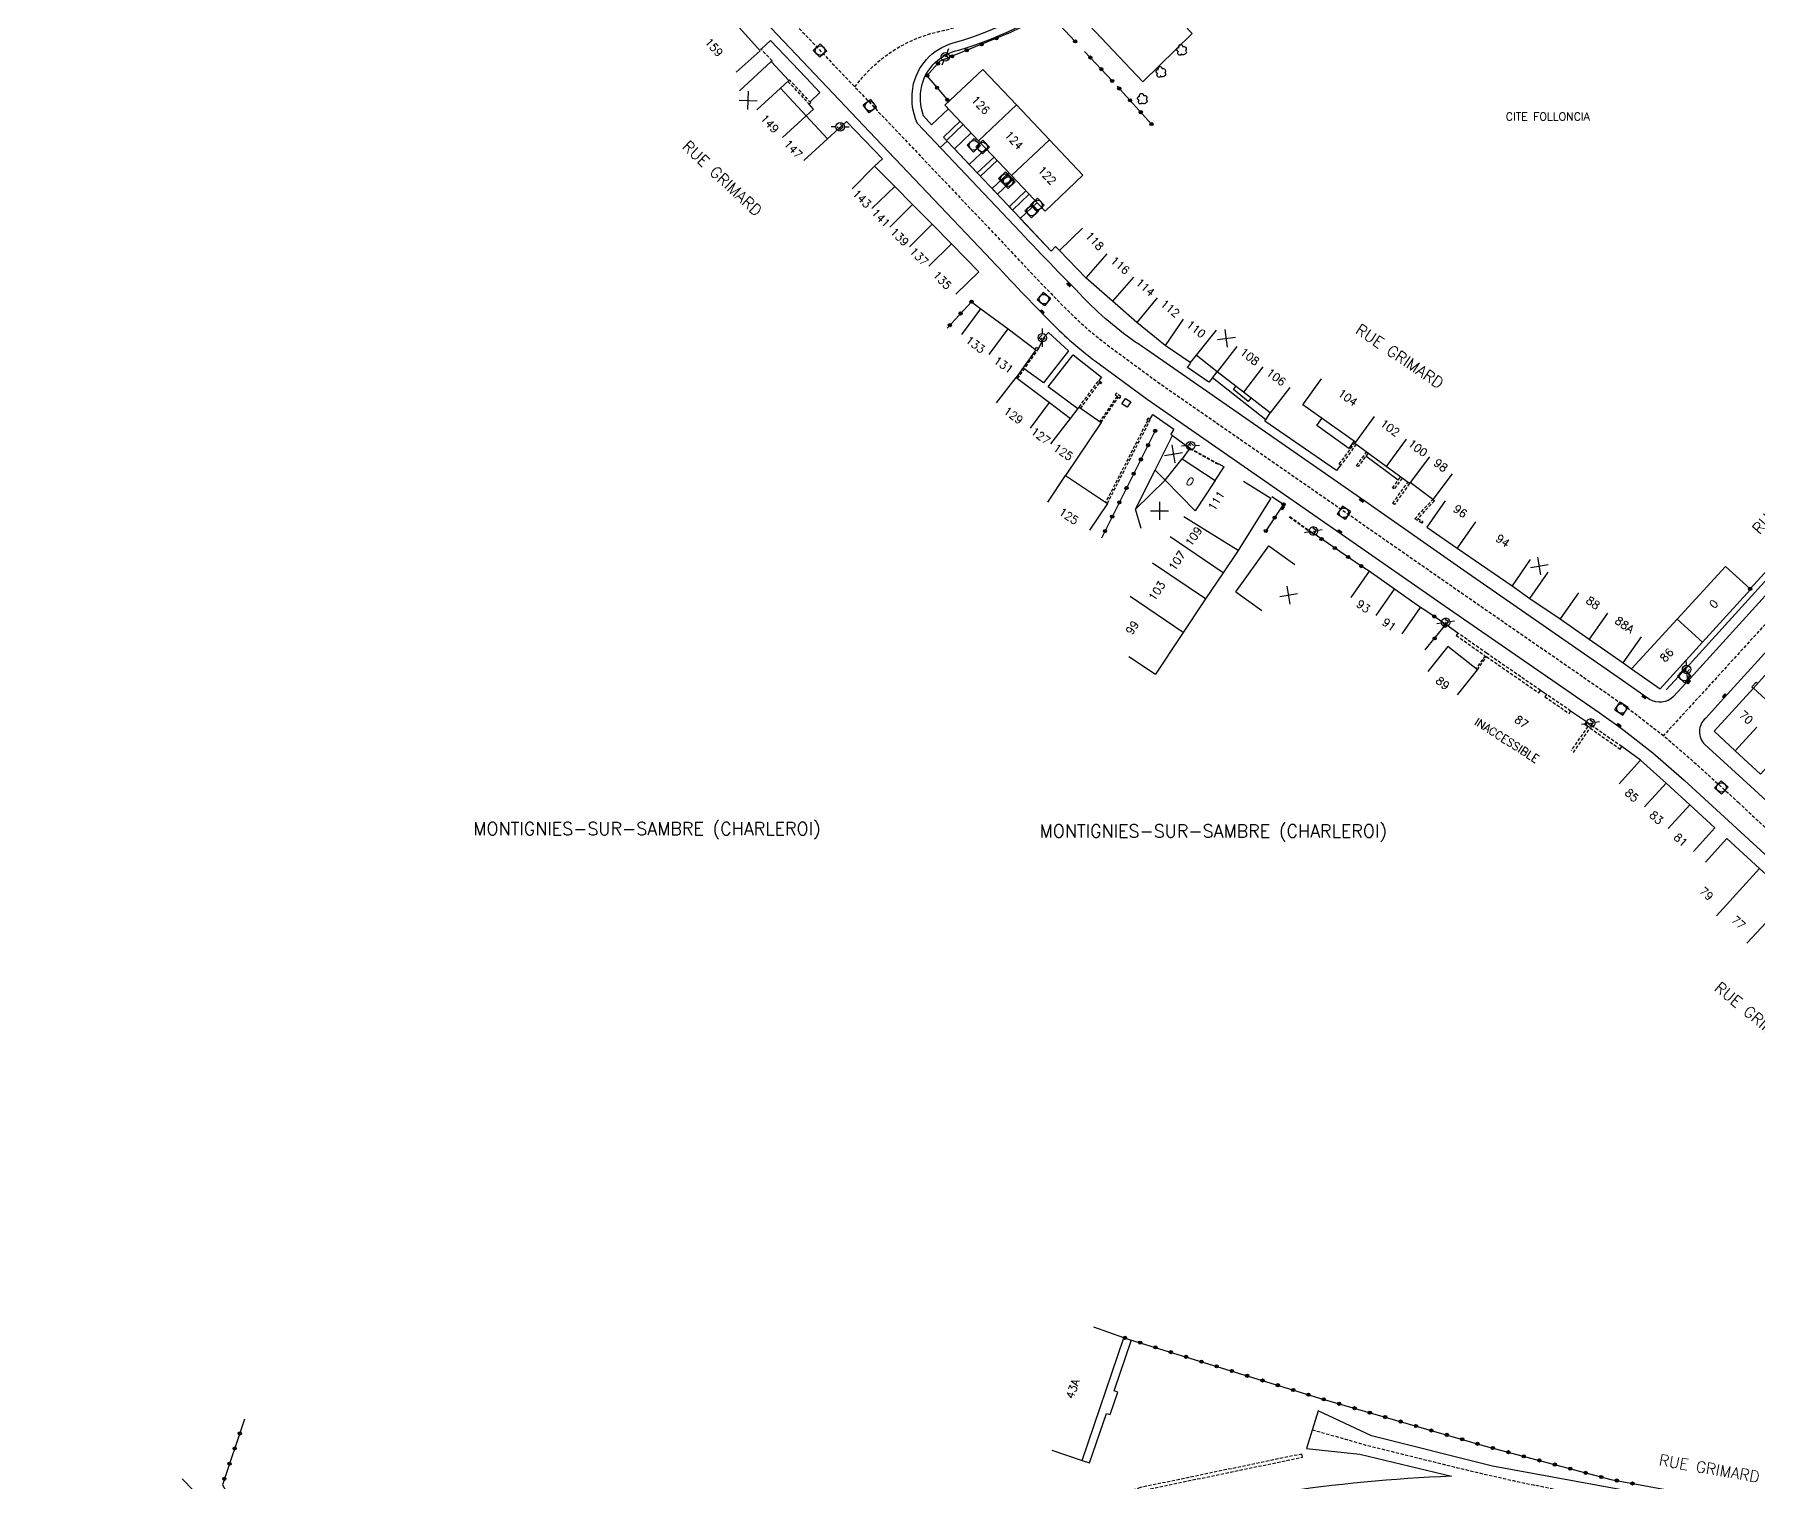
# Model space of a CAD drawing. Header units: millimetres. Extents: x 157000 to 158001, y 120999 to 122000.
# Drawn here: x 157361.1 to 157630.4, y 121385.1 to 121611.4 of the extents above; entities that cross this region are included whole.
import ezdxf
from ezdxf.enums import TextEntityAlignment as Align

# ---------------------------------------------------------------- set-up
doc = ezdxf.new("R2010")
doc.units = ezdxf.units.MM
doc.linetypes.add('DASHED', pattern=[0.75, 0.5, -0.25])
doc.layers.get('0').update_dxf_attribs({"linetype": 'CONTINUOUS'})
for name, color, linetype in [('W0001', 6, 'DASHED'), ('W0008', 7, 'CONTINUOUS'), ('W0100', 7, 'CONTINUOUS'), ('W0112', 1, 'DASHED'), ('W0300', 7, 'CONTINUOUS'), ('W0322', 7, 'CONTINUOUS'), ('W0334', 7, 'CONTINUOUS'), ('W0400', 7, 'CONTINUOUS'), ('W0420', 7, 'CONTINUOUS'), ('W0471', 7, 'CONTINUOUS'), ('W0980', 7, 'CONTINUOUS'), ('W0984', 7, 'CONTINUOUS'), ('W0989', 7, 'CONTINUOUS'), ('W0991', 7, 'CONTINUOUS'), ('W1102', 7, 'CONTINUOUS')]:
    doc.layers.add(name, color=color, linetype=linetype)
doc.styles.get("Standard").update_dxf_attribs({"font": 'romans.shx', "width": 0.85})

# ---------------------------------------------------------------- blocks, each defined once
blk = doc.blocks.new('t322o')
at = {"color": 0, "linetype": 'Continuous'}
for radius in [0.25, 0.15]:
    blk.add_circle((0, 0), radius, dxfattribs=at)
blk = doc.blocks.new('T420')
for p, q in [((0.75, 0.75), (-0.75, 0.75)), ((-0.75, 0.75), (-0.75, -0.75)), ((0.75, 0.75), (0.75, -0.75)), ((0.75, -0.75), (-0.75, -0.75))]:
    blk.add_line(p, q)
blk.add_ellipse((0, 0), major_axis=(-0.53, 0.53), ratio=1, start_param=3.926991, end_param=10.210176)
blk = doc.blocks.new('T471')
for p, q in [((-0.333334, 0.333334), (-0.333334, -0.333334)), ((-0.333334, 0.333334), (0.333334, 0.333334)), ((-0.333334, 0), (0, 0)), ((0.500001, 0.500001), (1.000002, 1.000002)), ((-0.500001, -0.500001), (-1.000002, -1.000002)), ((-0.333334, -0.333334), (0.333334, -0.333334))]:
    blk.add_line(p, q)
blk.add_ellipse((0, 0), major_axis=(0.471405, 0.471405), ratio=1, start_param=5.4977871438, end_param=11.780972451)
blk = doc.blocks.new('T300')
for p, q in [((-0.8, 0.51), (-0.86, 0.34)), ((-0.86, 0.34), (-0.86, 0.17)), ((-0.86, 0.17), (-0.74, 0.06)), ((-0.69, 0.63), (-0.8, 0.51)), ((-0.8, -0.06), (-0.74, 0.06)), ((-0.74, 0.06), (-0.69, 0.11)), ((-0.57, 0.69), (-0.69, 0.63)), ((-0.46, 0.69), (-0.57, 0.69)), ((-0.29, 0.63), (-0.46, 0.69)), ((-0.29, 0.63), (-0.17, 0.74)), ((-0.23, 0.57), (-0.29, 0.63)), ((-0.17, 0.74), (-0.06, 0.8)), ((-0.06, 0.8), (0.06, 0.8)), ((0.06, 0.8), (0.23, 0.74)), ((0.23, 0.74), (0.34, 0.63)), ((0.34, 0.63), (0.4, 0.51)), ((0.46, 0.46), (0.34, 0.46)), ((0.4, 0.51), (0.4, 0.46)), ((0.57, 0.4), (0.46, 0.46)), ((0.57, 0.4), (0.69, 0.29)), ((0.69, 0.29), (0.74, 0.17)), ((0.74, 0.06), (0.69, -0.17)), ((0.74, 0.17), (0.74, 0.06)), ((-0.8, -0.17), (-0.8, -0.06)), ((-0.8, -0.23), (-0.8, -0.17)), ((-0.74, -0.34), (-0.8, -0.23)), ((-0.69, -0.4), (-0.74, -0.34)), ((-0.51, -0.46), (-0.69, -0.4)), ((-0.4, -0.46), (-0.51, -0.46)), ((-0.4, -0.46), (-0.34, -0.46)), ((-0.34, -0.46), (-0.34, -0.4)), ((-0.34, -0.51), (-0.34, -0.46)), ((-0.29, -0.63), (-0.34, -0.51)), ((-0.17, -0.74), (-0.29, -0.63)), ((-0.06, -0.8), (-0.17, -0.74)), ((0.06, -0.8), (-0.06, -0.8)), ((0.17, -0.74), (0.06, -0.8)), ((0.23, -0.69), (0.17, -0.74)), ((0.29, -0.46), (0.23, -0.46)), ((0.29, -0.63), (0.23, -0.69)), ((0.46, -0.4), (0.29, -0.46)), ((0.34, -0.51), (0.29, -0.63)), ((0.34, -0.51), (0.34, -0.46)), ((0.57, -0.34), (0.46, -0.4)), ((0.63, -0.29), (0.57, -0.34)), ((0.69, -0.17), (0.63, -0.29))]:
    blk.add_line(p, q)
blk = doc.blocks.new('t991o')
at = {"color": 0, "linetype": 'Continuous'}
for p, q in [((-1, 1), (1, -1)), ((-1, -1), (1, 1))]:
    blk.add_line(p, q, dxfattribs=at)
blk = doc.blocks.new('T400')
for p, q in [((-0.15, 0.3), (0.15, 0.3)), ((-0.15, -0.25), (-0.15, 0.3)), ((-0.15, 0.15), (0.15, 0.15)), ((-0.15, 0), (0.15, 0)), ((0.15, 0.3), (0.15, -0.25)), ((-0.15, -0.15), (0.15, -0.15)), ((-0.15, -0.25), (-0.15, -0.3)), ((-0.15, -0.3), (0.15, -0.3)), ((0.15, -0.3), (0.15, -0.25))]:
    blk.add_line(p, q)
blk = doc.blocks.new('t112o')
at = {"color": 0, "linetype": 'Continuous'}
for p, q in [((-0.5, 0.5), (0.5, 0.5)), ((-0.5, -0.5), (-0.5, 0.5)), ((0.5, 0.5), (0.5, -0.5)), ((0.5, -0.5), (-0.5, -0.5))]:
    blk.add_line(p, q, dxfattribs=at)

msp = doc.modelspace()

# ---------------------------------------------------------------- linework, layer by layer
at = {"layer": 'W0001', "flags": 128}
for points in [[(157226.3, 121938.55), (157240.36, 121912.7, 0.043141), (157248.67, 121901.78), (157252.12, 121892.14), (157254.77, 121888.47), (157280.51, 121847.72), (157286.88, 121838.18), (157294.2, 121827.2), (157296.09, 121824.66), (157310.15, 121806.27), (157327.87, 121783.45), (157334.43, 121775.15), (157341.3, 121766.64), (157342.37, 121765.29), (157343.3, 121764.21), (157346.55, 121760.38), (157357.59, 121747.35), (157368.43, 121734.61), (157379.9, 121721.07), (157393.85, 121704.66), (157398.9, 121698.87), (157406.05, 121690.92), (157412.87, 121683.64), (157413.47, 121683.02), (157425.89, 121669.93), (157439.37, 121655.72), (157449.55, 121645.03), (157483.43, 121609.28), (157494.79, 121597.34), (157512.94, 121578.22, 0.008244), (157522.2, 121568.54, 0.036322), (157528.73, 121562.83), (157536.74, 121556.93), (157567.02, 121535.93), (157583.93, 121524.17), (157607.35, 121507.98), (157610.82, 121505.49), (157615.9, 121501.53), (157620.89, 121497.18), (157627.23, 121491.4)], [(157489.27, 121603.15, -0.194057), (157503.32, 121612.01, 0.09249), (157522.49, 121621.24, 0.111421), (157538.74, 121640.49, 0.130981), (157544.69, 121667.54, 0.054881), (157542.6, 121681.08, 0.057064), (157537.82, 121692.56, -0.547354), (157545.05, 121708.94), (157583.65, 121719.44), (157620.71, 121729.5), (157623.91, 121730.59, 0.248979), (157630.29, 121739.82), (157629.8, 121765.02)], [(157773.51, 121607.55, 0.187333), (157781.26, 121610.63, -0.26378), (157784.59, 121612.58), (157797.12, 121611.33), (157796.26, 121602.9), (157758.07, 121610.7), (157749.47, 121612.42), (157744.43, 121613.43, 0.07995), (157729.16, 121614.33, 0.055504), (157724.34, 121613.44, 0.086708), (157711.73, 121607.11), (157708.25, 121603.83), (157686.5, 121579.84), (157675.52, 121567.76), (157672.33, 121564.27), (157645.65, 121534.84), (157642.37, 121531.21), (157622.76, 121509.67), (157615.55, 121501.81, 0.422654)], [(157560.71, 121393.37), (157569.04, 121390.98), (157582.8, 121387.58, 0.01902), (157607.77, 121382.42, -1.150422)]]:
    msp.add_lwpolyline(points, format="xyb", dxfattribs=at)
at = {"layer": 'W0001'}
msp.add_lwpolyline([(157627.23, 121491.4), (157658.4, 121462.15), (157676.95, 121445.75), (157681.22, 121441.39), (157683.1, 121438.75), (157684.99, 121434.73), (157688.32, 121423.2), (157692.94, 121406.97), (157700.46, 121383.56), (157702.28, 121375.6), (157705.41, 121364.29), (157709.99, 121349.12), (157715.29, 121334.19), (157721.07, 121322.4), (157726.61, 121312.05), (157732.88, 121303.14), (157761.55, 121267.75), (157776.49, 121249.93), (157792.63, 121233.32), (157803.23, 121223.69), (157815.52, 121214.3), (157819.67, 121215.78)], dxfattribs=at)
at = {"layer": 'W0008'}
for points in [[(157635.94, 121763.79), (157636.9, 121763.91), (157636.86, 121764.35), (157656.32, 121767.65), (157656.46, 121767.21), (157659.98, 121767.79, -0.453952), (157665.42, 121763.05), (157664.28, 121749.28), (157661.59, 121720.98), (157659.39, 121696.83), (157656.09, 121660.53), (157655.48, 121653.89, 0.094741), (157657.61, 121628.66, 0.138759), (157671.77, 121605.25), (157672.39, 121604.66), (157684.6, 121593.32, -0.177298), (157686.13, 121586.16, -0.172291), (157683.25, 121580.66), (157671.4, 121567.67), (157670.42, 121566.53), (157643.47, 121536.88), (157640.13, 121533.24), (157619.7, 121510.74), (157617.1, 121507.91)], [(157362.1, 121737.21), (157366.02, 121732.58), (157377.5, 121719.03), (157391.46, 121702.6), (157396.55, 121696.78), (157403.73, 121688.79), (157410.59, 121681.46), (157411.2, 121680.84), (157423.61, 121667.76), (157437.08, 121653.55), (157447.27, 121642.86), (157481.15, 121607.12), (157492.5, 121595.17), (157510.64, 121576.06, 0.008232), (157519.96, 121566.32, 0.03639), (157526.85, 121560.3), (157534.91, 121554.37), (157565.23, 121533.34), (157582.14, 121521.58), (157605.53, 121505.4), (157608.94, 121502.97), (157613.9, 121499.1), (157618.8, 121494.83), (157625.1, 121489.08)], [(157499.05, 121597.45, -0.16591), (157498.45, 121603.67, -0.288936), (157505.21, 121610.18, 0.08086), (157523.9, 121619.45, 0.051457), (157530.7, 121625.46, 0.051712), (157540.77, 121639.42, -0.201422), (157553.17, 121649.38), (157566.97, 121653.1, -0.202133), (157574.61, 121651.49), (157589.16, 121642.85), (157605.64, 121668.14), (157605.56, 121668.36), (157569.89, 121658.67), (157560.38, 121656.08, -0.237256), (157550.93, 121657.51, -0.289078), (157547.06, 121665.34, 0.076528), (157544.43, 121682.94, 0.05584), (157539.93, 121693.47, -0.339151), (157542.68, 121705.03, -0.123497), (157547.15, 121707.12), (157584.89, 121717.34), (157621.82, 121727.39, 0.168627), (157628.78, 121731.58, 0.062791), (157632, 121736.6, 0.071922)], [(157731.71, 121574.28), (157734.66, 121607), (157734.37, 121607.02, 0.408979), (157729.37, 121611.34, 0.055401), (157725.2, 121610.57, 0.085562), (157713.65, 121604.8), (157710.4, 121601.73), (157688.73, 121577.82), (157677.74, 121565.74), (157674.55, 121562.25), (157647.87, 121532.83), (157644.6, 121529.2), (157624.98, 121507.65), (157622.1, 121504.51, 0.425662), (157622, 121500.42), (157629.17, 121493.91)], [(157617.1, 121507.91, -0.349711), (157613.39, 121507.46), (157609.17, 121510.43), (157584.91, 121527.24), (157568.91, 121538.42), (157534.82, 121562.14, -0.056559), (157525.71, 121569.5, -0.004912), (157515.08, 121580.5), (157499.05, 121597.45)], [(157667.11, 121373.69), (157639.5, 121378.73), (157625.21, 121381.13), (157608.19, 121384.11), (157588.84, 121387.65), (157569.96, 121392.4), (157561.64, 121396.33), (157559.78, 121390.42), (157568.13, 121389.57), (157582.43, 121386.1, 0.054829), (157528.65, 121377.97, 0.050671), (157501.81, 121368.69, 0.062774), (157487.44, 121359.7), (157474.82, 121350.4), (157458.16, 121336.52), (157451.18, 121332.46), (157429.57, 121312.57), (157406.37, 121327.49), (157403.85, 121333.05), (157392.62, 121344.39)]]:
    msp.add_lwpolyline(points, format="xyb", dxfattribs=at)
at = {"layer": 'W0008', "flags": 128}
for points in [[(157629.17, 121493.91), (157648.77, 121475.87), (157671.12, 121455.26), (157679.61, 121447.43, -0.043), (157684.29, 121442.08, -0.0463), (157686.27, 121438.53, -0.0331), (157688.25, 121432.78), (157690.97, 121423.61), (157696.87, 121403.37), (157699.57, 121394.39, 0.1556), (157701.09, 121392.32, 0.122), (157703.7, 121391.21), (157721.95, 121388.15, 0.097), (157724.94, 121388.11, 0.104), (157727.64, 121389.49), (157736.76, 121396.36)], [(157667.11, 121373.69), (157681.99, 121371.04), (157692.22, 121369.13), (157692.31, 121368.85), (157692.82, 121368.75), (157692.79, 121368.64, 0.0794), (157695.32, 121368.71, 0.1701), (157697.89, 121370.5, 0.1003), (157698.78, 121374.45), (157695.87, 121384.12), (157692, 121397.4), (157686.21, 121417.46), (157682.22, 121431.01), (157681.91, 121432.08, 0.0504), (157679.34, 121438.14, 0.0719), (157676.23, 121441.96), (157655.54, 121461.08), (157637.76, 121477.47), (157625.1, 121489.08)]]:
    msp.add_lwpolyline(points, format="xyb", dxfattribs=at)
at = {"layer": 'W0100'}
for p, q in [((157549.98, 121541.55), (157554.23, 121538.91)), ((157548.75, 121524.25), (157552.81, 121521.34)), ((157532.05, 121514.19), (157536.22, 121511.43))]:
    msp.add_line(p, q, dxfattribs=at)
for points in [[(157470.75, 121605.47), (157474.47, 121608.82), (157467.51, 121616.56), (157464.58, 121619.86), (157460.84, 121616.54)], [(157481.31, 121591.65), (157484.98, 121595.04), (157481.66, 121598.63), (157477.65, 121602.97), (157478.94, 121604.17), (157476.21, 121607.12), (157471.25, 121602.53)], [(157505.03, 121570.8), (157508.61, 121574.28), (157504.37, 121578.65), (157501.33, 121581.72), (157498.28, 121584.81), (157495.52, 121587.61), (157492.35, 121590.78), (157488.82, 121587.24)], [(157557.19, 121556.2), (157554.14, 121552.24), (157549.94, 121555.46), (157545.84, 121558.66), (157542.58, 121561.23), (157541.61, 121560.1), (157537.72, 121562.74), (157533.31, 121566.37), (157529.49, 121569.7), (157525.32, 121573.31), (157521.22, 121577.62), (157524.84, 121581.07)], [(157505.95, 121564.48), (157508.92, 121568.51), (157513.19, 121565.36), (157517.52, 121562.07), (157514.47, 121557.75), (157519.68, 121553.87), (157522.92, 121551.37), (157524.29, 121553.14), (157527.71, 121550.72), (157522.17, 121542.46), (157528.7, 121538.09), (157525.92, 121533.93)], [(157582.55, 121542.71), (157579.55, 121538.71), (157576.01, 121541.38), (157575.89, 121541.19), (157572.25, 121543.86), (157567.33, 121547.47), (157567.43, 121547.64), (157559.22, 121553.5), (157562.13, 121557.57)], [(157534, 121534.15), (157533.09, 121537.21), (157537.74, 121541.74), (157536.15, 121543.3), (157538.87, 121548.68), (157541.6, 121546.74), (157540.36, 121545.08), (157545.55, 121541.67), (157546.97, 121543.83)], [(157554.23, 121538.91), (157549.14, 121530.72), (157546.77, 121527.24), (157544.02, 121523.18), (157536.22, 121511.43)], [(157581.44, 121538.51), (157578.59, 121534.4), (157583.35, 121531.11), (157591.9, 121525.19), (157594.7, 121523.24), (157597.56, 121527.34)], [(157548.75, 121524.25), (157553.91, 121531.45), (157557.98, 121528.54)], [(157574.75, 121517.73), (157577.62, 121521.82), (157573.54, 121524.69), (157569.59, 121527.48), (157566.71, 121523.39)], [(157602.29, 121524.13), (157599.42, 121520.04), (157603.95, 121516.87), (157609.25, 121513.17), (157612.11, 121517.27)], [(157583.4, 121508.17), (157586.5, 121512.1), (157581.86, 121515.75), (157578.76, 121511.82)], [(157637.77, 121510.78), (157634.07, 121514.15), (157631.77, 121511.62), (157629.6, 121509.23), (157623.48, 121502.5), (157626.75, 121499.46), (157630.7, 121495.81), (157634.1, 121499.48)], [(157620.22, 121483.72), (157623.59, 121487.42), (157619.66, 121491.01), (157615.97, 121494.39), (157611.96, 121497.98), (157608.62, 121494.26)], [(157520.03, 121390.16), (157524.76, 121388.55), (157531.3, 121407.75), (157526.57, 121409.37)], [(157373.52, 121375.57), (157376.94, 121371.93), (157380.75, 121375.51), (157384.42, 121378.96), (157387.68, 121382.08), (157384.22, 121385.69)]]:
    msp.add_lwpolyline(points, dxfattribs=at)
for points in [[(157524.86, 121589.38), (157519.64, 121594.91), (157514.49, 121600.35), (157509.23, 121605.9), (157503.34, 121600.3), (157508.6, 121594.75), (157513.75, 121589.31), (157518.97, 121583.77)], [(157625.22, 121528.24), (157617.7, 121520.02), (157610.57, 121512.24), (157615.02, 121509.14), (157621.66, 121516.39), (157629.17, 121524.62), (157629.09, 121524.76)]]:
    msp.add_lwpolyline(points, close=True, dxfattribs=at)
at = {"layer": 'W0100', "flags": 128}
msp.add_lwpolyline([(157650.84, 121455.63), (157654.22, 121459.31), (157649.8, 121463.38), (157644.94, 121467.86), (157639.79, 121472.59), (157635.38, 121476.69), (157630.57, 121481.07), (157625.47, 121485.73), (157622.1, 121482.04)], dxfattribs=at)
at = {"layer": 'W0112'}
for points in [[(157476.21, 121607.12), (157476.33, 121607.26), (157474.61, 121609.06), (157474.49, 121608.99)], [(157478.78, 121604.02), (157478.81, 121604.03), (157482.1, 121600.5), (157482.39, 121600.69), (157479.1, 121604.22), (157478.94, 121604.17)], [(157517.4, 121562.16), (157517.65, 121562.49), (157517.94, 121562.28), (157514.64, 121557.63)], [(157524.29, 121553.14), (157527.36, 121557.29), (157527.8, 121556.97), (157527.64, 121556.76), (157527.42, 121556.93), (157524.5, 121552.98)], [(157527.71, 121550.72), (157530.43, 121554.7), (157530.65, 121554.55), (157530.83, 121554.8), (157530.1, 121555.29), (157529.93, 121555.02), (157530.21, 121554.84), (157527.49, 121550.86)], [(157528.7, 121538.09), (157535.39, 121551.16), (157535.07, 121551.39), (157534.89, 121551.15), (157535, 121551.07), (157528.43, 121538.23)], [(157567.55, 121547.31), (157565.19, 121544.1), (157564.93, 121544.22), (157567.43, 121547.64)], [(157541.6, 121546.74), (157546.09, 121544.25), (157546.04, 121544.16), (157541.55, 121546.65)], [(157569.42, 121545.94), (157567.88, 121543.85), (157567.62, 121543.97), (157569.18, 121546.11)], [(157574.73, 121542.04), (157573.51, 121540.37), (157573.25, 121540.5), (157574.5, 121542.21)], [(157575.89, 121541.19), (157573.55, 121537.93), (157573.27, 121538.1), (157575.61, 121541.36)], [(157586.5, 121512.1), (157587.91, 121514.15), (157596.08, 121508.51), (157596.34, 121508.88), (157587.94, 121514.67), (157583.45, 121517.83), (157583.19, 121517.46), (157587.68, 121514.3), (157587.69, 121514.3), (157586.3, 121512.25)], [(157601.49, 121499.2), (157604.1, 121502.98), (157608.77, 121499.72), (157609.03, 121500.09), (157603.99, 121503.61), (157603.51, 121503.98), (157603.23, 121503.62), (157603.73, 121503.25), (157603.74, 121503.24), (157601.12, 121499.46)], [(157604.36, 121503.36), (157604.36, 121503.35)], [(157512.02, 121376.07), (157533.94, 121383.84), (157559.19, 121389.08), (157559.09, 121389.57), (157533.81, 121384.32), (157511.81, 121376.52)]]:
    msp.add_lwpolyline(points, dxfattribs=at)
for points in [[(157579.77, 121538.51), (157577.19, 121535.74), (157577.96, 121535.26), (157577.81, 121535.01), (157576.72, 121535.68), (157579.55, 121538.71)], [(157557.21, 121536.03), (157560.69, 121533.53), (157560.62, 121533.43), (157557.14, 121535.93)], [(157597.03, 121507.88), (157600.81, 121505.28), (157601.06, 121505.65), (157597.28, 121508.25)]]:
    msp.add_lwpolyline(points, close=True, dxfattribs=at)
at = {"layer": 'W0322'}
for points in [[(157523.66, 121610.28), (157519.61, 121614.6), (157513.59, 121611.65), (157508.08, 121609.42), (157502.56, 121607.17), (157500.53, 121604.87), (157503.94, 121600.87)], [(157529.45, 121604.09), (157525.15, 121608.72)], [(157535.6, 121597.36), (157530.21, 121603.3)], [(157507.49, 121569.61), (157503.66, 121565.46)], [(157629.09, 121524.76), (157666.92, 121566.16)], [(157536.18, 121549.43), (157527.79, 121532.68)], [(157556.22, 121537.95), (157553.44, 121533.79)], [(157554.38, 121539.15), (157556.22, 121537.95)], [(157568.36, 121528.3), (157560.69, 121533.53)], [(157578.36, 121515.19), (157581.59, 121519.18), (157578.43, 121521.32)], [(157531.3, 121407.75), (157561.83, 121398.3), (157587.55, 121390.87), (157607.36, 121385.58), (157625.32, 121382.3), (157641.96, 121379.77), (157660.17, 121376.51), (157667.36, 121375.13)], [(157393.96, 121395.04), (157390.48, 121384.76), (157395.51, 121375.77), (157397.37, 121372.91)]]:
    msp.add_lwpolyline(points, dxfattribs=at)
at = {"layer": 'W0334'}
for points in [[(157655.57, 121765.77), (157660.18, 121766.46, -0.445947), (157664.09, 121763.12), (157662.75, 121749.54), (157662.74, 121749.42), (157660.05, 121721.12), (157657.86, 121696.97), (157654.55, 121660.67), (157653.94, 121654.05), (157653.57, 121648.06), (157651.44, 121625.03, 0.203298), (157653.54, 121619.98), (157667.2, 121607.74), (157671.34, 121603.53), (157683.39, 121592.33, -0.171794), (157684.6, 121586.37, -0.174348), (157682.16, 121581.75), (157670.25, 121568.7), (157669.27, 121567.56), (157642.33, 121537.92), (157638.99, 121534.28), (157618.56, 121511.78), (157615.96, 121508.95)], [(157503.88, 121599.73), (157501.26, 121597.26), (157499.99, 121598.62, -0.144949), (157499.72, 121603.36, -0.290883), (157505.53, 121608.91, 0.081107), (157524.66, 121618.38, 0.051887), (157531.71, 121624.63, 0.045469), (157541.89, 121638.72, -0.202413), (157553.52, 121648.11), (157567.27, 121651.83, -0.2021), (157573.9, 121650.38), (157589.57, 121641.08), (157607.09, 121667.97), (157606.38, 121669.94), (157569.55, 121659.94), (157560, 121657.33, -0.239391), (157551.65, 121658.6, -0.293243), (157548.37, 121665.27, 0.048565), (157547.31, 121676.8), (157548.08, 121676.97)], [(157671.34, 121603.53), (157683.39, 121592.33, -0.171794), (157684.6, 121586.37, -0.174348), (157682.16, 121581.75), (157670.25, 121568.7), (157669.27, 121567.56), (157642.33, 121537.92), (157638.99, 121534.28), (157618.56, 121511.78), (157615.96, 121508.95)]]:
    msp.add_lwpolyline(points, format="xyb", dxfattribs=at)
for points in [[(157522.18, 121616.69), (157534.26, 121603.94), (157541.97, 121611.49), (157531.49, 121622.46), (157527.87, 121618.98), (157526.85, 121620.05)], [(157482.26, 121600.83), (157483.78, 121602.31), (157481.65, 121604.56), (157476.09, 121610.42), (157474.61, 121609.06)], [(157481.66, 121598.63), (157482.8, 121599.67), (157482.1, 121600.5)], [(157492.35, 121590.78), (157493.58, 121591.95), (157487.98, 121597.78), (157484.98, 121595.04)], [(157521.22, 121577.62), (157520.59, 121578.21), (157519.93, 121577.51), (157516.01, 121581.68), (157503.68, 121594.67), (157502.61, 121593.68)], [(157507.49, 121569.61), (157508.92, 121568.51)], [(157517.94, 121562.28), (157518.92, 121564.2), (157519.52, 121564.78), (157522.65, 121561.94), (157518.72, 121556.91), (157515.71, 121559.13)], [(157524.1, 121552.88), (157519.48, 121556.31), (157523.35, 121561.32), (157527.76, 121557.79), (157527.36, 121557.29)], [(157553.43, 121551.16), (157545.11, 121557.69), (157544.55, 121557.01), (157541.24, 121559.32), (157541.7, 121559.97), (157541.61, 121560.1)], [(157545.11, 121557.69), (157545.85, 121558.65)], [(157551.13, 121554.55), (157550.69, 121553.99), (157548.39, 121555.88), (157548.78, 121556.37)], [(157535.32, 121551.21), (157535.82, 121552), (157539.1, 121549.71), (157538.64, 121548.89), (157538.87, 121548.68)], [(157565.19, 121544.1), (157564.47, 121543.23), (157553.31, 121550.94), (157553.43, 121551.16), (157554.14, 121552.24)], [(157567.21, 121547.79), (157566.4, 121546.65), (157561.42, 121550.25), (157562.21, 121551.36)], [(157574.14, 121541.72), (157569.06, 121545.45)], [(157533.09, 121537.21), (157536.15, 121543.3)], [(157546.09, 121544.25), (157546.97, 121543.83)], [(157569.59, 121527.48), (157568.36, 121528.3)], [(157594.7, 121523.24), (157599.42, 121520.04)], [(157578.43, 121521.32), (157577.62, 121521.82)], [(157583.45, 121517.83), (157581.59, 121519.18)], [(157609.25, 121513.17), (157610.57, 121512.24)], [(157630.26, 121509.96), (157630.04, 121510.16), (157629.38, 121509.43), (157629.6, 121509.23)], [(157597.28, 121508.25), (157596.34, 121508.88)], [(157603.51, 121503.98), (157601.06, 121505.65)], [(157611.96, 121497.98), (157609.03, 121500.09)], [(157524.76, 121388.55), (157525.93, 121388.17), (157528.58, 121395.92), (157529.13, 121395.73), (157530.33, 121399.23), (157529.74, 121399.43), (157532.45, 121407.4)]]:
    msp.add_lwpolyline(points, dxfattribs=at)
at = {"layer": 'W0334', "flags": 128}
for points in [[(157506.2, 121597.28), (157503.59, 121594.8), (157503.09, 121595.32), (157505.71, 121597.8)], [(157509.75, 121593.52), (157507.14, 121591.05), (157504.81, 121593.51), (157507.42, 121595.99)], [(157511.49, 121591.69), (157508.87, 121589.21), (157508.39, 121589.72), (157511.01, 121592.2)], [(157514.16, 121588.87), (157511.54, 121586.39), (157510.71, 121587.27), (157513.33, 121589.75)], [(157516.48, 121586.41), (157513.86, 121583.93), (157513.38, 121584.45), (157515.99, 121586.93)], [(157519.93, 121577.51), (157515.1, 121582.62), (157517.72, 121585.1)]]:
    msp.add_lwpolyline(points, dxfattribs=at)
at = {"layer": 'W1102'}
for p, q in [((157549.14, 121530.72), (157540.64, 121535.99)), ((157546.77, 121527.24), (157538.52, 121532.89)), ((157544.02, 121523.18), (157535.73, 121528.78)), ((157540.53, 121517.93), (157532.25, 121523.54)), ((157630.57, 121481.07), (157623.84, 121473.68)), ((157635.38, 121476.69), (157628.57, 121469.38))]:
    msp.add_line(p, q, dxfattribs=at)
at = {"layer": 'W1102', "flags": 128}
for points in [[(157477.65, 121602.97), (157473.98, 121599.58)], [(157481.66, 121598.63), (157477.99, 121595.24)], [(157545.55, 121541.67), (157542.44, 121536.92), (157537.74, 121541.74)]]:
    msp.add_lwpolyline(points, dxfattribs=at)
at = {"layer": 'W1102'}
for points in [[(157514.49, 121600.35), (157508.6, 121594.75)], [(157519.64, 121594.91), (157513.75, 121589.31)], [(157491.91, 121584.15), (157495.52, 121587.61)], [(157494.75, 121581.27), (157498.28, 121584.81)], [(157497.78, 121578.2), (157501.33, 121581.72)], [(157500.81, 121575.14), (157504.37, 121578.65)], [(157528.61, 121577.1), (157525.32, 121573.31)], [(157532.78, 121573.46), (157529.49, 121569.7)], [(157536.49, 121570.23), (157533.31, 121566.37)], [(157540.54, 121566.9), (157537.72, 121562.74)], [(157510.23, 121561.33), (157513.19, 121565.36)], [(157545.67, 121565.15), (157542.58, 121561.23)], [(157548.91, 121562.6), (157545.84, 121558.66)], [(157552.98, 121559.43), (157549.94, 121555.46)], [(157511.39, 121553.81), (157514.47, 121557.75)], [(157516.69, 121549.86), (157519.68, 121553.87)], [(157519.87, 121547.41), (157522.92, 121551.37)], [(157570.36, 121551.69), (157567.43, 121547.64)], [(157575.37, 121548.11), (157572.25, 121543.86)], [(157537.74, 121541.74), (157540.36, 121545.08)], [(157579.01, 121545.37), (157576.01, 121541.38)], [(157519.42, 121538.29), (157522.17, 121542.46)], [(157586.2, 121535.22), (157583.35, 121531.11)], [(157594.75, 121529.31), (157591.9, 121525.19)], [(157570.67, 121520.6), (157573.54, 121524.69)], [(157606.81, 121520.96), (157603.95, 121516.87)], [(157617.7, 121520.02), (157621.66, 121516.39)], [(157633.29, 121505.86), (157629.6, 121509.23)], [(157630.15, 121503.13), (157626.75, 121499.46)], [(157612.59, 121490.71), (157615.97, 121494.39)], [(157616.29, 121487.32), (157619.66, 121491.01)]]:
    msp.add_lwpolyline(points, dxfattribs=at)

# ---------------------------------------------------------------- block references
at = {"layer": 'W0112', "rotation": 326.183907410207}
msp.add_blockref('t112o', (157531.68, 121553.81), dxfattribs=at)
at = {"layer": 'W0300', "rotation": 317.721866823175}
for p in [(157540.33, 121608.8), (157537.1, 121605.36), (157534.2, 121601.17)]:
    msp.add_blockref('T300', p, dxfattribs=at)
at = {"layer": 'W0322'}
for p, rotation in [((157509.07, 121609.82), 201.997971688775), ((157511.38, 121610.76), 201.997971688775), ((157523.66, 121610.28), 133.191966162327), ((157502.25, 121606.81), 228.394063444459), ((157504.44, 121607.93), 202.240574126948), ((157506.75, 121608.88), 202.240574126948), ((157526.05, 121607.76), 132.869601400526), ((157500.59, 121604.94), 228.394063444459), ((157527.75, 121605.93), 132.869601400526), ((157529.45, 121604.09), 132.869601400526), ((157502.09, 121603.04), 310.420842246318), ((157503.71, 121601.14), 310.420842246318), ((157530.56, 121602.91), 132.246835612182), ((157532.24, 121601.06), 132.246835612182), ((157533.92, 121599.21), 132.246835612182), ((157535.6, 121597.36), 132.246835612182), ((157507.49, 121569.61), 227.299963621657), ((157504.1, 121565.93), 227.299963621657), ((157505.79, 121567.77), 227.299963621657), ((157535.06, 121547.2), 243.3962933173399), ((157536.18, 121549.43), 243.3962933173399), ((157533.94, 121544.96), 243.3962933173399), ((157532.82, 121542.73), 243.3962933173399), ((157531.7, 121540.49), 243.3962933173399), ((157530.58, 121538.26), 243.3962933173399), ((157556.22, 121537.95), 236.331555901782), ((157528.34, 121533.78), 243.3962933173399), ((157529.46, 121536.02), 243.3962933173399), ((157553.45, 121533.79), 236.331555901782), ((157554.83, 121535.87), 236.331555901782), ((157562.16, 121532.53), 145.751661967962), ((157564.23, 121531.12), 145.751661967962), ((157566.3, 121529.71), 145.751661967962), ((157568.36, 121528.3), 145.751661967962), ((157629.09, 121524.76), 47.57585523437569), ((157579.76, 121520.42), 145.95002180578), ((157581.4, 121518.95), 51.08250187183679), ((157579.83, 121517.01), 51.08250187183679), ((157531.44, 121407.71), 342.7983855824786), ((157533.83, 121406.97), 342.7983855824786), ((157536.22, 121406.23), 342.7983855824786), ((157538.61, 121405.49), 342.7983855824786), ((157541, 121404.75), 342.7983855824786), ((157543.38, 121404.01), 342.7983855824786), ((157545.77, 121403.27), 342.7983855824786), ((157548.16, 121402.54), 342.7983855824786), ((157550.55, 121401.8), 342.7983855824786), ((157552.94, 121401.06), 342.7983855824786), ((157555.32, 121400.32), 342.7983855824786), ((157557.71, 121399.58), 342.7983855824786), ((157560.1, 121398.84), 342.7983855824786), ((157562.49, 121398.11), 343.8821525314275), ((157564.89, 121397.42), 343.8821525314275), ((157567.3, 121396.72), 343.8821525314275), ((157569.7, 121396.03), 343.8821525314275), ((157572.1, 121395.34), 343.8821525314275), ((157574.5, 121394.64), 343.8821525314275), ((157576.9, 121393.95), 343.8821525314275), ((157393.2, 121392.79), 251.259259189615), ((157579.3, 121393.25), 343.8821525314275), ((157581.71, 121392.56), 343.8821525314275), ((157584.11, 121391.87), 343.8821525314275), ((157586.51, 121391.17), 343.8821525314275), ((157392.4, 121390.43), 251.259259189615), ((157588.92, 121390.51), 345.043633064871), ((157591.33, 121389.86), 345.043633064871), ((157593.75, 121389.21), 345.043633064871), ((157596.17, 121388.57), 345.043633064871), ((157390.79, 121385.69), 251.259259189615), ((157391.59, 121388.06), 251.259259189615), ((157598.58, 121387.92), 345.043633064871), ((157601, 121387.28), 345.043633064871), ((157603.41, 121386.63), 345.043633064871), ((157605.83, 121385.99), 345.043633064871), ((157608.26, 121385.42), 349.66515687714), ((157610.72, 121384.97), 349.66515687714)]:
    msp.add_blockref('t322o', p, dxfattribs=dict(at, rotation=rotation))
at = {"layer": 'W0400'}
for p, rotation in [((157522.69, 121572.27), 51.05087022457702), ((157518.5, 121568.02), 44.32703875945499), ((157556.07, 121537.43), 144.2524578999341), ((157568.41, 121538.55), 55.16918472987798), ((157565.01, 121533.67), 55.265116637037), ((157619.46, 121510.22), 137.4467966620543), ((157612.52, 121507.86), 54.84436334604699), ((157625.11, 121508.03), 317.680166592174), ((157608.62, 121503.41), 54.43906155169993)]:
    msp.add_blockref('T400', p, dxfattribs=dict(at, rotation=rotation))
at = {"layer": 'W0420'}
for p, rotation in [((157483.84, 121608.85), 313.522140929905), ((157491.62, 121600.16), 307.161469638145), ((157507.85, 121594.04), 313.332106797808), ((157509.21, 121593.76), 313.332106797808), ((157512.78, 121588.81), 313.332106797808), ((157513.22, 121588.37), 313.332106797808), ((157517.78, 121584.71), 313.332106797808), ((157516.88, 121583.78), 313.332106797808), ((157518.79, 121570.01), 321.050870224577), ((157565.63, 121536.62), 325.265116637037), ((157618.78, 121511.13), 47.4467966620543), ((157609, 121506.04), 145.448860551704), ((157624.59, 121493.71), 317.229180046267)]:
    msp.add_blockref('T420', p, dxfattribs=dict(at, rotation=rotation))
at = {"layer": 'W0471'}
for p, rotation in [((157503.39, 121607.86), 202.240574126948), ((157486.96, 121596.92), 134.184956327935), ((157518.54, 121563.98), 44.40512051712309), ((157541.7, 121547.1), 317.674703152337), ((157560.88, 121533.76), 146.08174047114), ((157581.53, 121519.51), 143.89342366517), ((157619.17, 121512.14), 47.4467966620543), ((157604.17, 121503.78), 144.31186346588)]:
    msp.add_blockref('T471', p, dxfattribs=dict(at, rotation=rotation))
at = {"layer": 'W0991'}
for p, rotation in [((157472.61, 121601.06), 42.7354047154852), ((157547.29, 121563.88), 51.7931091113604), ((157539.04, 121545.83), 54.55428967265638), ((157536.85, 121536.93), 314.303825696811), ((157596.16, 121528.32), 55.05801900303062), ((157557.02, 121523.77), 54.34623611196622)]:
    msp.add_blockref('t991o', p, dxfattribs=dict(at, rotation=rotation))

# ---------------------------------------------------------------- texts
at = {"layer": 'W0980'}
for p in [(157456.8, 121487.14), (157545.25, 121486.76)]:
    msp.add_text('MONTIGNIES-SUR-SAMBRE (CHARLEROI)', height=2, dxfattribs=at).set_placement(p, align=Align.MIDDLE)
at = {"layer": 'W0984'}
msp.add_text('CITE FOLLONCIA', height=1.25, dxfattribs=at).set_placement((157597.49, 121598.53), align=Align.MIDDLE)
msp.add_text('INACCESSIBLE', height=1.25, rotation=327.5431, dxfattribs=at).set_placement((157591.11, 121501.07), align=Align.MIDDLE)
at = {"layer": 'W0989'}
for s, rotation, p in [('RUE GRIMARD', 316.8245, (157468.55, 121588.89)), ('RUE GRIMARD', 325.8907, (157574.36, 121561.08)), ('RUE BELLEVAUX', 48.9419, (157636.06, 121540.71)), ('RUE GRIMARD', 320.4352, (157630.04, 121457.76)), ('RUE GRIMARD', 350.0432, (157622.73, 121387.32))]:
    msp.add_text(s, height=1.75, rotation=rotation, dxfattribs=at).set_placement(p, align=Align.MIDDLE)
at = {"layer": 'W0991'}
for s, rotation, p in [('159', 311.953, (157467.27, 121609.35)), ('126', 313.445, (157508.91, 121600.33)), ('149', 312.7354, (157475.98, 121597.41)), ('124', 313.4358, (157514.12, 121594.83)), ('147', 312.7555, (157479.65, 121593.44)), ('122', 313.3321, (157519.3, 121589.34)), ('143', 314.981, (157490.36, 121585.69)), ('141', 314.6491, (157493.33, 121582.71)), ('139', 314.6239, (157496.26, 121579.74)), ('118', 313.6146, (157526.72, 121579.09)), ('137', 314.6582, (157499.29, 121576.67)), ('116', 318.8867, (157530.7, 121575.28)), ('135', 314.185, (157502.92, 121572.97)), ('114', 318.9203, (157534.63, 121571.85)), ('112', 320.5661, (157538.52, 121568.56)), ('110', 321.7931, (157542.55, 121565.32)), ('133', 323.5971, (157508.09, 121562.91)), ('108', 322.0478, (157550.95, 121561.02)), ('131', 324.8062, (157512.49, 121559.74)), ('106', 322.4906, (157555.08, 121557.82)), ('104', 324.4728, (157566.24, 121554.63)), ('129', 323.3092, (157514.04, 121551.84)), ('102', 324.4962, (157572.86, 121549.9)), ('127', 322.3524, (157518.28, 121548.64)), ('100', 323.037, (157577.19, 121546.74)), ('125', 326.1661, (157521.81, 121546.11)), ('98', 323.037, (157580.78, 121544.04)), ('0', 327.2817, (157541.62, 121541.51)), ('111', 58.2014, (157545.73, 121538.5)), ('125', 326.1839, (157522.67, 121536.11)), ('96', 325.3523, (157583.82, 121536.87)), ('109', 55.6041, (157542.18, 121532.94)), ('94', 325.3199, (157590.47, 121532.26)), ('107', 55.913, (157539.59, 121529.13)), ('103', 56.4394, (157536.44, 121524.42)), ('88', 324.9922, (157604.55, 121522.55)), ('93', 324.7454, (157568.69, 121522)), ('0', 47.5142, (157623.39, 121522.39)), ('99', 56.4394, (157532.6, 121518.68)), ('91', 324.901, (157572.71, 121519.16)), ('88A', 325.1084, (157609.46, 121519.12)), ('86', 47.5142, (157616.07, 121514.4)), ('89', 321.7935, (157581.08, 121510)), ('87', 325.0954, (157593.39, 121503.95)), ('70', 317.7457, (157628.48, 121504.65)), ('85', 318.1266, (157610.61, 121492.48)), ('83', 317.519, (157614.44, 121489.01)), ('81', 317.5762, (157618.25, 121485.52)), ('79', 317.6257, (157622.29, 121477.12)), ('77', 317.6764, (157627.26, 121472.6)), ('43A', 71.1918, (157523.3, 121399.76))]:
    msp.add_text(s, height=1.25, rotation=rotation, dxfattribs=at).set_placement(p, align=Align.MIDDLE)

doc.saveas('drawing.dxf')
